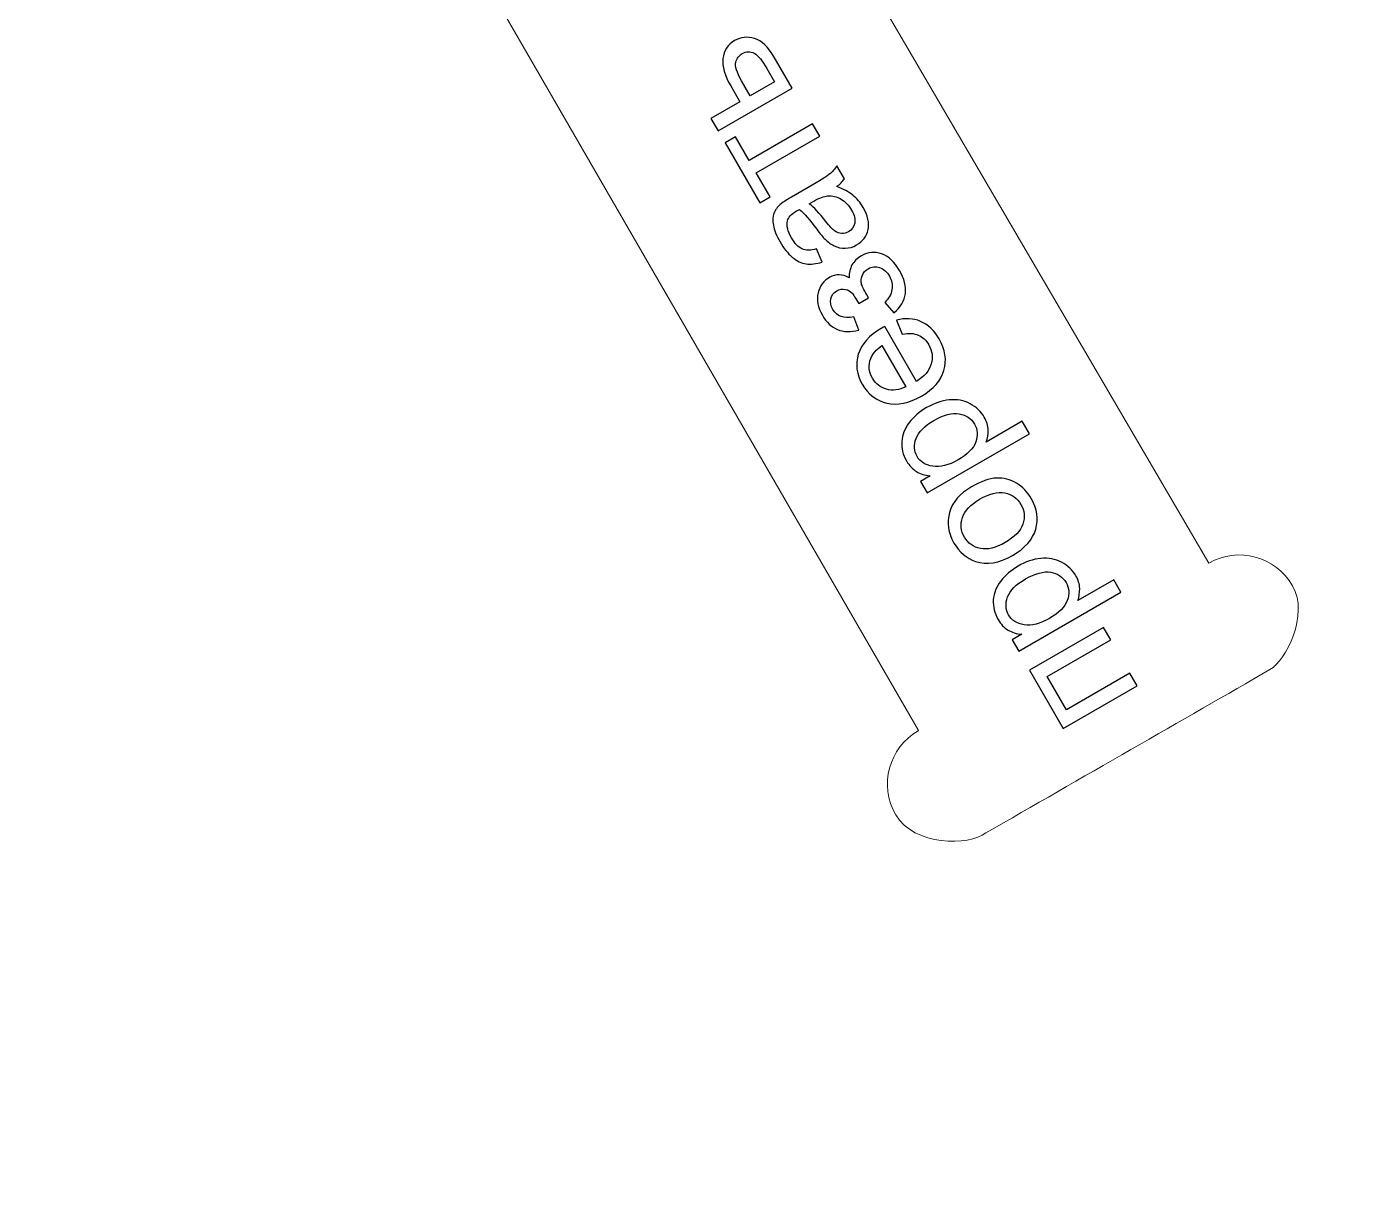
# Model space of a CAD drawing. Header units: millimetres. Extents: x -998 to 1016, y -1915 to 1914.
# Drawn here: x 855.7 to 920.6, y 1089.9 to 1146.5 of the extents above; entities that cross this region are included whole.
import ezdxf

# ---------------------------------------------------------------- set-up
doc = ezdxf.new("R2010")
doc.units = ezdxf.units.MM
doc.header["$MEASUREMENT"] = 0
doc.layers.add('layer 1', color=7, linetype='Continuous')

msp = doc.modelspace()

# ---------------------------------------------------------------- linework, layer by layer
at = {"layer": 'layer 1', "color": 153, "lineweight": 20}
for points, knots in [([(980.4581, 1117.3298), (944.5596, 1055.1518), (865.0528, 1033.848), (802.8748, 1069.7465), (802.8748, 1069.7465), (740.6968, 1105.645), (719.393, 1185.1518), (755.2915, 1247.3298), (755.2915, 1247.3298), (791.19, 1309.5078), (870.6968, 1330.8116), (932.8748, 1294.9131), (932.8748, 1294.9131), (995.0528, 1259.0146), (1016.3566, 1179.5078), (980.4581, 1117.3298)], [0, 0, 0, 0, 0.2, 0.2, 0.2, 0.2, 0.4, 0.4, 0.4, 0.4, 0.6, 0.6, 0.6, 0.6, 1, 1, 1, 1]), ([(899.1939, 1252.5914), (899.1939, 1252.5914), (863.256, 1190.3298), (863.256, 1190.3298), (863.256, 1190.3298), (863.256, 1190.3298), (791.3668, 1190.7117), (791.3668, 1190.7117), (791.3668, 1190.7117), (791.3596, 1192.3623), (790.0216, 1193.6984), (788.3668, 1193.6984), (788.3668, 1193.6984), (786.7122, 1193.6984), (785.3669, 1191.5891), (785.3669, 1190.6984), (785.3669, 1190.6984), (785.367, 1185.6665), (785.3669, 1179.4302), (785.3669, 1173.9614), (785.3669, 1173.9614), (785.3669, 1173.0707), (786.71, 1170.9614), (788.3669, 1170.9614), (788.3669, 1170.9614), (790.0238, 1170.9614), (791.3669, 1172.3045), (791.3669, 1173.9615), (791.3669, 1173.9615), (791.3669, 1173.9615), (791.3667, 1173.9745), (791.3667, 1173.9745), (791.3667, 1173.9745), (791.3667, 1173.9745), (863.2562, 1174.3298), (863.2562, 1174.3298), (863.2562, 1174.3298), (863.2562, 1174.3298), (899.2118, 1112.0782), (899.2118, 1112.0782), (899.2118, 1112.0782), (899.2118, 1112.0782), (899.2005, 1112.072), (899.2005, 1112.072), (899.2005, 1112.072), (897.7655, 1111.2435), (897.274, 1109.4089), (898.1025, 1107.9739), (898.1025, 1107.9739), (899.0007, 1106.4182), (901.676, 1106.4535), (902.5092, 1107.0802), (902.5092, 1107.0802), (907.0327, 1109.6918), (912.2284, 1112.6653), (916.3768, 1115.0606), (916.3768, 1115.0606), (917.1485, 1115.5061), (918.3024, 1117.7256), (917.475, 1119.1587), (917.475, 1119.1587), (916.6476, 1120.5918), (914.8212, 1121.0826), (913.3881, 1120.263), (913.3881, 1120.263), (913.3881, 1120.263), (877.1124, 1182.3298), (877.1124, 1182.3298), (877.1124, 1182.3298), (877.1124, 1182.3298), (913.057, 1244.5876), (913.057, 1244.5876), (913.057, 1244.5876), (914.4919, 1243.7591), (916.3266, 1244.2507), (917.155, 1245.6857), (917.155, 1245.6857), (917.9835, 1247.1206), (917.4919, 1248.9553), (916.0569, 1249.7837), (916.0569, 1249.7837), (916.0569, 1249.7837), (916.0502, 1249.7875), (916.0502, 1249.7875), (916.0502, 1249.7875), (916.0502, 1249.7875), (902.2005, 1257.7837), (902.2005, 1257.7837), (902.2005, 1257.7837), (902.2005, 1257.7837), (902.1939, 1257.7876), (902.1939, 1257.7876), (902.1939, 1257.7876), (900.7589, 1258.616), (898.9243, 1258.1244), (898.0958, 1256.6895), (898.0958, 1256.6895), (897.2674, 1255.2546), (897.759, 1253.4199), (899.1939, 1252.5914)], [0, 0, 0, 0, 0.0384615, 0.0384615, 0.0384615, 0.0384615, 0.0769231, 0.0769231, 0.0769231, 0.0769231, 0.1153846, 0.1153846, 0.1153846, 0.1153846, 0.1538462, 0.1538462, 0.1538462, 0.1538462, 0.1923077, 0.1923077, 0.1923077, 0.1923077, 0.2307692, 0.2307692, 0.2307692, 0.2307692, 0.2692308, 0.2692308, 0.2692308, 0.2692308, 0.3076923, 0.3076923, 0.3076923, 0.3076923, 0.3461538, 0.3461538, 0.3461538, 0.3461538, 0.3846154, 0.3846154, 0.3846154, 0.3846154, 0.4230769, 0.4230769, 0.4230769, 0.4230769, 0.4615385, 0.4615385, 0.4615385, 0.4615385, 0.5, 0.5, 0.5, 0.5, 0.5384615, 0.5384615, 0.5384615, 0.5384615, 0.5769231, 0.5769231, 0.5769231, 0.5769231, 0.6153846, 0.6153846, 0.6153846, 0.6153846, 0.6538462, 0.6538462, 0.6538462, 0.6538462, 0.6923077, 0.6923077, 0.6923077, 0.6923077, 0.7307692, 0.7307692, 0.7307692, 0.7307692, 0.7692308, 0.7692308, 0.7692308, 0.7692308, 0.8076923, 0.8076923, 0.8076923, 0.8076923, 0.8461538, 0.8461538, 0.8461538, 0.8461538, 0.8846154, 0.8846154, 0.8846154, 0.8846154, 0.9230769, 0.9230769, 0.9230769, 0.9230769, 1, 1, 1, 1])]:
    msp.add_open_spline(points, degree=3, knots=knots, dxfattribs=at)
at = {"layer": 'layer 1', "color": 250}
for points, knots in [([(889.4364, 1141.37), (889.4364, 1141.37), (889.0842, 1141.982), (889.0842, 1141.982), (889.0842, 1141.982), (889.0842, 1141.982), (890.4931, 1142.7964), (890.4931, 1142.7964), (890.4931, 1142.7964), (890.4931, 1142.7964), (890.0458, 1143.5705), (890.0458, 1143.5705), (890.0458, 1143.5705), (889.7552, 1144.0768), (889.628, 1144.5214), (889.6667, 1144.9085), (889.6667, 1144.9085), (889.7043, 1145.2942), (889.8958, 1145.5862), (890.24, 1145.7857), (890.24, 1145.7857), (890.5413, 1145.9598), (890.8655, 1145.9947), (891.211, 1145.8902), (891.211, 1145.8902), (891.5566, 1145.7857), (891.874, 1145.4831), (892.1619, 1144.9835), (892.1619, 1144.9835), (892.1619, 1144.9835), (893.0459, 1143.454), (893.0459, 1143.454), (893.0459, 1143.454), (893.0459, 1143.454), (889.4364, 1141.37), (889.4364, 1141.37)], [0, 0, 0, 0, 0.1, 0.1, 0.1, 0.1, 0.2, 0.2, 0.2, 0.2, 0.3, 0.3, 0.3, 0.3, 0.4, 0.4, 0.4, 0.4, 0.5, 0.5, 0.5, 0.5, 0.6, 0.6, 0.6, 0.6, 0.7, 0.7, 0.7, 0.7, 0.8, 0.8, 0.8, 0.8, 1, 1, 1, 1]), ([(892.1887, 1143.7755), (892.1887, 1143.7755), (891.819, 1144.417), (891.819, 1144.417), (891.819, 1144.417), (891.5954, 1144.8054), (891.3878, 1145.0531), (891.1976, 1145.1643), (891.1976, 1145.1643), (891.0061, 1145.2741), (890.8106, 1145.2714), (890.6084, 1145.1549), (890.6084, 1145.1549), (890.4529, 1145.0652), (890.3485, 1144.9232), (890.2962, 1144.7304), (890.2962, 1144.7304), (890.2454, 1144.5375), (890.3405, 1144.2307), (890.5816, 1143.8129), (890.5816, 1143.8129), (890.5816, 1143.8129), (890.9994, 1143.0884), (890.9994, 1143.0884), (890.9994, 1143.0884), (890.9994, 1143.0884), (892.1887, 1143.7755), (892.1887, 1143.7755)], [0, 0, 0, 0, 0.125, 0.125, 0.125, 0.125, 0.25, 0.25, 0.25, 0.25, 0.375, 0.375, 0.375, 0.375, 0.5, 0.5, 0.5, 0.5, 0.625, 0.625, 0.625, 0.625, 0.75, 0.75, 0.75, 0.75, 1, 1, 1, 1]), ([(891.4615, 1137.8639), (891.4615, 1137.8639), (889.7686, 1140.7957), (889.7686, 1140.7957), (889.7686, 1140.7957), (889.7686, 1140.7957), (890.2748, 1141.0876), (890.2748, 1141.0876), (890.2748, 1141.0876), (890.2748, 1141.0876), (890.9458, 1139.9265), (890.9458, 1139.9265), (890.9458, 1139.9265), (890.9458, 1139.9265), (894.0476, 1141.7172), (894.0476, 1141.7172), (894.0476, 1141.7172), (894.0476, 1141.7172), (894.3986, 1141.1091), (894.3986, 1141.1091), (894.3986, 1141.1091), (894.3986, 1141.1091), (891.2967, 1139.3185), (891.2967, 1139.3185), (891.2967, 1139.3185), (891.2967, 1139.3185), (891.9677, 1138.1559), (891.9677, 1138.1559), (891.9677, 1138.1559), (891.9677, 1138.1559), (891.4615, 1137.8639), (891.4615, 1137.8639)], [0, 0, 0, 0, 0.1111111, 0.1111111, 0.1111111, 0.1111111, 0.2222222, 0.2222222, 0.2222222, 0.2222222, 0.3333333, 0.3333333, 0.3333333, 0.3333333, 0.4444444, 0.4444444, 0.4444444, 0.4444444, 0.5555556, 0.5555556, 0.5555556, 0.5555556, 0.6666667, 0.6666667, 0.6666667, 0.6666667, 0.7777778, 0.7777778, 0.7777778, 0.7777778, 1, 1, 1, 1]), ([(895.2216, 1138.6573), (895.5444, 1138.5422), (895.8069, 1138.4029), (896.0064, 1138.2381), (896.0064, 1138.2381), (896.2073, 1138.0747), (896.3761, 1137.8725), (896.5154, 1137.6327), (896.5154, 1137.6327), (896.7444, 1137.2363), (896.8234, 1136.876), (896.7524, 1136.5506), (896.7524, 1136.5506), (896.6814, 1136.2265), (896.4952, 1135.9774), (896.1939, 1135.8033), (896.1939, 1135.8033), (896.0171, 1135.7001), (895.8323, 1135.6479), (895.6408, 1135.6439), (895.6408, 1135.6439), (895.4479, 1135.6399), (895.2698, 1135.6774), (895.1064, 1135.7563), (895.1064, 1135.7563), (894.943, 1135.8354), (894.7916, 1135.9439), (894.651, 1136.0805), (894.651, 1136.0805), (894.5505, 1136.1823), (894.4153, 1136.347), (894.2466, 1136.572), (894.2466, 1136.572), (893.9023, 1137.0314), (893.6225, 1137.3542), (893.4055, 1137.5404), (893.4055, 1137.5404), (893.3211, 1137.4948), (893.2662, 1137.4653), (893.2434, 1137.4519), (893.2434, 1137.4519), (892.9943, 1137.3087), (892.8524, 1137.1492), (892.8175, 1136.9752), (892.8175, 1136.9752), (892.7693, 1136.7381), (892.8335, 1136.4662), (893.0118, 1136.1582), (893.0118, 1136.1582), (893.1778, 1135.8702), (893.3506, 1135.6867), (893.5313, 1135.6091), (893.5313, 1135.6091), (893.7109, 1135.5301), (893.9479, 1135.5313), (894.2426, 1135.6131), (894.2426, 1135.6131), (894.2426, 1135.6131), (894.5064, 1134.9688), (894.5064, 1134.9688), (894.5064, 1134.9688), (894.2184, 1134.8751), (893.9599, 1134.8443), (893.7309, 1134.8791), (893.7309, 1134.8791), (893.5019, 1134.9126), (893.2756, 1135.0224), (893.0546, 1135.2086), (893.0546, 1135.2086), (892.8336, 1135.3961), (892.634, 1135.6439), (892.4546, 1135.9546), (892.4546, 1135.9546), (892.2764, 1136.2626), (892.1693, 1136.5332), (892.1305, 1136.7676), (892.1305, 1136.7676), (892.0916, 1137.0019), (892.1009, 1137.1961), (892.1586, 1137.3515), (892.1586, 1137.3515), (892.2162, 1137.5056), (892.3179, 1137.6489), (892.4653, 1137.7814), (892.4653, 1137.7814), (892.5577, 1137.8618), (892.7398, 1137.981), (893.0117, 1138.1376), (893.0117, 1138.1376), (893.0117, 1138.1376), (893.826, 1138.6092), (893.826, 1138.6092), (893.826, 1138.6092), (894.3953, 1138.9372), (894.7474, 1139.1569), (894.8827, 1139.2708), (894.8827, 1139.2708), (895.018, 1139.3833), (895.1332, 1139.5185), (895.2269, 1139.6752), (895.2269, 1139.6752), (895.2269, 1139.6752), (895.5953, 1139.0363), (895.5953, 1139.0363), (895.5953, 1139.0363), (895.5056, 1138.8998), (895.3809, 1138.7739), (895.2216, 1138.6573)], [0, 0, 0, 0, 0.0357143, 0.0357143, 0.0357143, 0.0357143, 0.0714286, 0.0714286, 0.0714286, 0.0714286, 0.1071429, 0.1071429, 0.1071429, 0.1071429, 0.1428571, 0.1428571, 0.1428571, 0.1428571, 0.1785714, 0.1785714, 0.1785714, 0.1785714, 0.2142857, 0.2142857, 0.2142857, 0.2142857, 0.25, 0.25, 0.25, 0.25, 0.2857143, 0.2857143, 0.2857143, 0.2857143, 0.3214286, 0.3214286, 0.3214286, 0.3214286, 0.3571429, 0.3571429, 0.3571429, 0.3571429, 0.3928571, 0.3928571, 0.3928571, 0.3928571, 0.4285714, 0.4285714, 0.4285714, 0.4285714, 0.4642857, 0.4642857, 0.4642857, 0.4642857, 0.5, 0.5, 0.5, 0.5, 0.5357143, 0.5357143, 0.5357143, 0.5357143, 0.5714286, 0.5714286, 0.5714286, 0.5714286, 0.6071429, 0.6071429, 0.6071429, 0.6071429, 0.6428571, 0.6428571, 0.6428571, 0.6428571, 0.6785714, 0.6785714, 0.6785714, 0.6785714, 0.7142857, 0.7142857, 0.7142857, 0.7142857, 0.75, 0.75, 0.75, 0.75, 0.7857143, 0.7857143, 0.7857143, 0.7857143, 0.8214286, 0.8214286, 0.8214286, 0.8214286, 0.8571429, 0.8571429, 0.8571429, 0.8571429, 0.8928571, 0.8928571, 0.8928571, 0.8928571, 0.9285714, 0.9285714, 0.9285714, 0.9285714, 1, 1, 1, 1]), ([(893.8849, 1137.8176), (894.1032, 1137.6475), (894.3724, 1137.3596), (894.6925, 1136.9524), (894.6925, 1136.9524), (894.8734, 1136.7207), (895.018, 1136.5666), (895.1225, 1136.489), (895.1225, 1136.489), (895.2282, 1136.4113), (895.3407, 1136.3684), (895.4614, 1136.3631), (895.4614, 1136.3631), (895.5805, 1136.3564), (895.6944, 1136.3845), (895.8002, 1136.4448), (895.8002, 1136.4448), (895.9635, 1136.5399), (896.064, 1136.6792), (896.1015, 1136.8653), (896.1015, 1136.8653), (896.1391, 1137.0515), (896.0895, 1137.2644), (895.9515, 1137.5015), (895.9515, 1137.5015), (895.8162, 1137.7373), (895.6435, 1137.918), (895.4345, 1138.0412), (895.4345, 1138.0412), (895.2243, 1138.1658), (895.0059, 1138.2194), (894.7769, 1138.202), (894.7769, 1138.202), (894.6015, 1138.1873), (894.3792, 1138.1029), (894.1086, 1137.9475), (894.1086, 1137.9475), (894.1086, 1137.9475), (893.8849, 1137.8176), (893.8849, 1137.8176)], [0, 0, 0, 0, 0.0909091, 0.0909091, 0.0909091, 0.0909091, 0.1818182, 0.1818182, 0.1818182, 0.1818182, 0.2727273, 0.2727273, 0.2727273, 0.2727273, 0.3636364, 0.3636364, 0.3636364, 0.3636364, 0.4545455, 0.4545455, 0.4545455, 0.4545455, 0.5454545, 0.5454545, 0.5454545, 0.5454545, 0.6363636, 0.6363636, 0.6363636, 0.6363636, 0.7272727, 0.7272727, 0.7272727, 0.7272727, 0.8181818, 0.8181818, 0.8181818, 0.8181818, 1, 1, 1, 1]), ([(896.7759, 1133.2257), (896.7759, 1133.2257), (896.2964, 1132.9486), (896.2964, 1132.9486), (896.2964, 1132.9486), (896.1451, 1133.2057), (896.0339, 1133.3758), (895.9616, 1133.4589), (895.9616, 1133.4589), (895.8893, 1133.5432), (895.7835, 1133.6008), (895.6442, 1133.6316), (895.6442, 1133.6316), (895.5049, 1133.6637), (895.3682, 1133.6396), (895.2316, 1133.562), (895.2316, 1133.562), (895.0669, 1133.4655), (894.9665, 1133.3343), (894.9316, 1133.1682), (894.9316, 1133.1682), (894.8955, 1133.0008), (894.929, 1132.8307), (895.0295, 1132.6566), (895.0295, 1132.6566), (895.229, 1132.3124), (895.5705, 1132.1878), (896.0554, 1132.2843), (896.0554, 1132.2843), (896.0554, 1132.2843), (896.2965, 1131.6481), (896.2965, 1131.6481), (896.2965, 1131.6481), (895.5142, 1131.4378), (894.9236, 1131.6789), (894.5232, 1132.3727), (894.5232, 1132.3727), (894.3008, 1132.7584), (894.2312, 1133.12), (894.3155, 1133.4602), (894.3155, 1133.4602), (894.3999, 1133.8004), (894.5888, 1134.0548), (894.8807, 1134.2236), (894.8807, 1134.2236), (895.1754, 1134.3937), (895.4928, 1134.387), (895.8316, 1134.2022), (895.8316, 1134.2022), (895.8249, 1134.4392), (895.8705, 1134.6469), (895.9683, 1134.8249), (895.9683, 1134.8249), (896.066, 1135.003), (896.2187, 1135.1504), (896.425, 1135.2696), (896.425, 1135.2696), (896.7491, 1135.4571), (897.0799, 1135.4906), (897.4174, 1135.3714), (897.4174, 1135.3714), (897.7549, 1135.2522), (898.0456, 1134.9803), (898.2906, 1134.5571), (898.2906, 1134.5571), (898.7647, 1133.7347), (898.675, 1133.0463), (898.0188, 1132.4932), (898.0188, 1132.4932), (898.0188, 1132.4932), (897.5647, 1132.9968), (897.5647, 1132.9968), (897.5647, 1132.9968), (897.7656, 1133.1816), (897.8835, 1133.3918), (897.9183, 1133.625), (897.9183, 1133.625), (897.9531, 1133.8566), (897.9103, 1134.0763), (897.7925, 1134.2825), (897.7925, 1134.2825), (897.6733, 1134.4888), (897.5152, 1134.6267), (897.3196, 1134.6963), (897.3196, 1134.6963), (897.1241, 1134.766), (896.9353, 1134.7486), (896.7545, 1134.6442), (896.7545, 1134.6442), (896.6138, 1134.5638), (896.516, 1134.45), (896.4612, 1134.3026), (896.4612, 1134.3026), (896.4076, 1134.1566), (896.3955, 1134.0281), (896.425, 1133.9155), (896.425, 1133.9155), (896.4558, 1133.8031), (896.5442, 1133.6182), (896.6928, 1133.3624), (896.6928, 1133.3624), (896.7036, 1133.3423), (896.7317, 1133.2968), (896.7759, 1133.2257)], [0, 0, 0, 0, 0.037037, 0.037037, 0.037037, 0.037037, 0.0740741, 0.0740741, 0.0740741, 0.0740741, 0.1111111, 0.1111111, 0.1111111, 0.1111111, 0.1481481, 0.1481481, 0.1481481, 0.1481481, 0.1851852, 0.1851852, 0.1851852, 0.1851852, 0.2222222, 0.2222222, 0.2222222, 0.2222222, 0.2592593, 0.2592593, 0.2592593, 0.2592593, 0.2962963, 0.2962963, 0.2962963, 0.2962963, 0.3333333, 0.3333333, 0.3333333, 0.3333333, 0.3703704, 0.3703704, 0.3703704, 0.3703704, 0.4074074, 0.4074074, 0.4074074, 0.4074074, 0.4444444, 0.4444444, 0.4444444, 0.4444444, 0.4814815, 0.4814815, 0.4814815, 0.4814815, 0.5185185, 0.5185185, 0.5185185, 0.5185185, 0.5555556, 0.5555556, 0.5555556, 0.5555556, 0.5925926, 0.5925926, 0.5925926, 0.5925926, 0.6296296, 0.6296296, 0.6296296, 0.6296296, 0.6666667, 0.6666667, 0.6666667, 0.6666667, 0.7037037, 0.7037037, 0.7037037, 0.7037037, 0.7407407, 0.7407407, 0.7407407, 0.7407407, 0.7777778, 0.7777778, 0.7777778, 0.7777778, 0.8148148, 0.8148148, 0.8148148, 0.8148148, 0.8518519, 0.8518519, 0.8518519, 0.8518519, 0.8888889, 0.8888889, 0.8888889, 0.8888889, 0.9259259, 0.9259259, 0.9259259, 0.9259259, 1, 1, 1, 1]), ([(898.4266, 1131.4504), (898.4266, 1131.4504), (898.1387, 1132.1281), (898.1387, 1132.1281), (898.1387, 1132.1281), (898.5659, 1132.2406), (898.9597, 1132.2219), (899.3185, 1132.0705), (899.3185, 1132.0705), (899.6788, 1131.9178), (899.9789, 1131.6325), (900.2213, 1131.2133), (900.2213, 1131.2133), (900.5253, 1130.6857), (900.6043, 1130.174), (900.4583, 1129.6771), (900.4583, 1129.6771), (900.3123, 1129.1803), (899.9453, 1128.7624), (899.3587, 1128.4235), (899.3587, 1128.4235), (898.7507, 1128.0727), (898.1895, 1127.9574), (897.6739, 1128.0753), (897.6739, 1128.0753), (897.1582, 1128.1945), (896.7565, 1128.5039), (896.4685, 1129.0021), (896.4685, 1129.0021), (896.1899, 1129.4843), (896.1269, 1129.9731), (896.2783, 1130.4687), (896.2783, 1130.4687), (896.431, 1130.9642), (896.8047, 1131.3848), (897.4006, 1131.7276), (897.4006, 1131.7276), (897.4368, 1131.7491), (897.4917, 1131.7799), (897.5654, 1131.8187), (897.5654, 1131.8187), (897.5654, 1131.8187), (899.119, 1129.128), (899.119, 1129.128), (899.119, 1129.128), (899.5021, 1129.3798), (899.7418, 1129.6664), (899.8356, 1129.9892), (899.8356, 1129.9892), (899.9293, 1130.3133), (899.8904, 1130.6253), (899.7163, 1130.9267), (899.7163, 1130.9267), (899.5864, 1131.1504), (899.4177, 1131.3084), (899.2075, 1131.3995), (899.2075, 1131.3995), (898.9985, 1131.4892), (898.7387, 1131.5066), (898.4266, 1131.4504)], [0, 0, 0, 0, 0.0625, 0.0625, 0.0625, 0.0625, 0.125, 0.125, 0.125, 0.125, 0.1875, 0.1875, 0.1875, 0.1875, 0.25, 0.25, 0.25, 0.25, 0.3125, 0.3125, 0.3125, 0.3125, 0.375, 0.375, 0.375, 0.375, 0.4375, 0.4375, 0.4375, 0.4375, 0.5, 0.5, 0.5, 0.5, 0.5625, 0.5625, 0.5625, 0.5625, 0.625, 0.625, 0.625, 0.625, 0.6875, 0.6875, 0.6875, 0.6875, 0.75, 0.75, 0.75, 0.75, 0.8125, 0.8125, 0.8125, 0.8125, 0.875, 0.875, 0.875, 0.875, 1, 1, 1, 1]), ([(898.5966, 1128.8709), (898.5966, 1128.8709), (897.4328, 1130.8865), (897.4328, 1130.8865), (897.4328, 1130.8865), (897.1448, 1130.6842), (896.9627, 1130.4754), (896.8837, 1130.2611), (896.8837, 1130.2611), (896.7604, 1129.9302), (896.7886, 1129.6089), (896.9681, 1129.2994), (896.9681, 1129.2994), (897.1301, 1129.0182), (897.3605, 1128.8361), (897.6592, 1128.753), (897.6592, 1128.753), (897.9578, 1128.67), (898.2699, 1128.7102), (898.5966, 1128.8709)], [0, 0, 0, 0, 0.1666667, 0.1666667, 0.1666667, 0.1666667, 0.3333333, 0.3333333, 0.3333333, 0.3333333, 0.5, 0.5, 0.5, 0.5, 0.6666667, 0.6666667, 0.6666667, 0.6666667, 1, 1, 1, 1]), ([(904.6323, 1126.5794), (904.6323, 1126.5794), (899.6407, 1123.6972), (899.6407, 1123.6972), (899.6407, 1123.6972), (899.6407, 1123.6972), (899.3192, 1124.2543), (899.3192, 1124.2543), (899.3192, 1124.2543), (899.3192, 1124.2543), (899.788, 1124.5249), (899.788, 1124.5249), (899.788, 1124.5249), (899.5282, 1124.5503), (899.3045, 1124.6186), (899.1183, 1124.7311), (899.1183, 1124.7311), (898.9308, 1124.8436), (898.7688, 1125.0177), (898.6322, 1125.2535), (898.6322, 1125.2535), (898.4554, 1125.5615), (898.3776, 1125.879), (898.4005, 1126.207), (898.4005, 1126.207), (898.4219, 1126.5338), (898.5438, 1126.8406), (898.7634, 1127.1272), (898.7634, 1127.1272), (898.983, 1127.4138), (899.2643, 1127.6576), (899.6086, 1127.8558), (899.6086, 1127.8558), (899.9782, 1128.0687), (900.3492, 1128.1946), (900.7201, 1128.2334), (900.7201, 1128.2334), (901.0925, 1128.2709), (901.43, 1128.2093), (901.7341, 1128.0473), (901.7341, 1128.0473), (902.0367, 1127.8865), (902.2698, 1127.6656), (902.4305, 1127.387), (902.4305, 1127.387), (902.5483, 1127.1834), (902.6099, 1126.9758), (902.618, 1126.7642), (902.618, 1126.7642), (902.6247, 1126.5526), (902.5939, 1126.357), (902.5216, 1126.1763), (902.5216, 1126.1763), (902.5216, 1126.1763), (904.2787, 1127.1902), (904.2787, 1127.1902), (904.2787, 1127.1902), (904.2787, 1127.1902), (904.6323, 1126.5794), (904.6323, 1126.5794)], [0, 0, 0, 0, 0.0625, 0.0625, 0.0625, 0.0625, 0.125, 0.125, 0.125, 0.125, 0.1875, 0.1875, 0.1875, 0.1875, 0.25, 0.25, 0.25, 0.25, 0.3125, 0.3125, 0.3125, 0.3125, 0.375, 0.375, 0.375, 0.375, 0.4375, 0.4375, 0.4375, 0.4375, 0.5, 0.5, 0.5, 0.5, 0.5625, 0.5625, 0.5625, 0.5625, 0.625, 0.625, 0.625, 0.625, 0.6875, 0.6875, 0.6875, 0.6875, 0.75, 0.75, 0.75, 0.75, 0.8125, 0.8125, 0.8125, 0.8125, 0.875, 0.875, 0.875, 0.875, 1, 1, 1, 1]), ([(901.1448, 1125.3043), (901.6095, 1125.5723), (901.8987, 1125.8642), (902.0126, 1126.1803), (902.0126, 1126.1803), (902.1251, 1126.4977), (902.105, 1126.7884), (901.951, 1127.0561), (901.951, 1127.0561), (901.7944, 1127.3281), (901.5438, 1127.4941), (901.2023, 1127.5557), (901.2023, 1127.5557), (900.8608, 1127.616), (900.4483, 1127.5076), (899.9662, 1127.229), (899.9662, 1127.229), (899.5067, 1126.9637), (899.2161, 1126.6704), (899.0969, 1126.349), (899.0969, 1126.349), (898.9777, 1126.0276), (898.9938, 1125.7356), (899.1451, 1125.4731), (899.1451, 1125.4731), (899.2952, 1125.212), (899.5509, 1125.0512), (899.9099, 1124.9923), (899.9099, 1124.9923), (900.2688, 1124.9321), (900.6813, 1125.0365), (901.1448, 1125.3043)], [0, 0, 0, 0, 0.1111111, 0.1111111, 0.1111111, 0.1111111, 0.2222222, 0.2222222, 0.2222222, 0.2222222, 0.3333333, 0.3333333, 0.3333333, 0.3333333, 0.4444444, 0.4444444, 0.4444444, 0.4444444, 0.5555556, 0.5555556, 0.5555556, 0.5555556, 0.6666667, 0.6666667, 0.6666667, 0.6666667, 0.7777778, 0.7777778, 0.7777778, 0.7777778, 1, 1, 1, 1]), ([(903.8106, 1120.641), (903.1423, 1120.2553), (902.541, 1120.1548), (902.0039, 1120.3409), (902.0039, 1120.3409), (901.5579, 1120.4964), (901.2057, 1120.7977), (900.9485, 1121.2437), (900.9485, 1121.2437), (900.6619, 1121.7405), (900.5896, 1122.2387), (900.7329, 1122.7424), (900.7329, 1122.7424), (900.8762, 1123.2446), (901.2351, 1123.6611), (901.8084, 1123.9919), (901.8084, 1123.9919), (902.2717, 1124.2598), (902.6776, 1124.4017), (903.0244, 1124.4165), (903.0244, 1124.4165), (903.3713, 1124.4299), (903.6941, 1124.3468), (903.9954, 1124.1661), (903.9954, 1124.1661), (904.2968, 1123.9838), (904.5379, 1123.7361), (904.72, 1123.4214), (904.72, 1123.4214), (905.012, 1122.9165), (905.0856, 1122.4142), (904.941, 1121.916), (904.941, 1121.916), (904.7977, 1121.4178), (904.42, 1120.9919), (903.8106, 1120.641)], [0, 0, 0, 0, 0.1, 0.1, 0.1, 0.1, 0.2, 0.2, 0.2, 0.2, 0.3, 0.3, 0.3, 0.3, 0.4, 0.4, 0.4, 0.4, 0.5, 0.5, 0.5, 0.5, 0.6, 0.6, 0.6, 0.6, 0.7, 0.7, 0.7, 0.7, 0.8, 0.8, 0.8, 0.8, 1, 1, 1, 1]), ([(903.4477, 1121.269), (903.9098, 1121.5356), (904.1977, 1121.837), (904.3116, 1122.1705), (904.3116, 1122.1705), (904.4254, 1122.5053), (904.3933, 1122.8254), (904.2164, 1123.1307), (904.2164, 1123.1307), (904.041, 1123.4348), (903.7798, 1123.6209), (903.433, 1123.6893), (903.433, 1123.6893), (903.0847, 1123.7576), (902.6749, 1123.6545), (902.2007, 1123.3812), (902.2007, 1123.3812), (901.7548, 1123.124), (901.4749, 1122.8268), (901.3623, 1122.4919), (901.3623, 1122.4919), (901.2499, 1122.1557), (901.2807, 1121.8369), (901.4548, 1121.5356), (901.4548, 1121.5356), (901.6303, 1121.2303), (901.8914, 1121.0428), (902.2369, 1120.9731), (902.2369, 1120.9731), (902.5824, 1120.9035), (902.9856, 1121.0025), (903.4477, 1121.269)], [0, 0, 0, 0, 0.1111111, 0.1111111, 0.1111111, 0.1111111, 0.2222222, 0.2222222, 0.2222222, 0.2222222, 0.3333333, 0.3333333, 0.3333333, 0.3333333, 0.4444444, 0.4444444, 0.4444444, 0.4444444, 0.5555556, 0.5555556, 0.5555556, 0.5555556, 0.6666667, 0.6666667, 0.6666667, 0.6666667, 0.7777778, 0.7777778, 0.7777778, 0.7777778, 1, 1, 1, 1]), ([(909.1016, 1118.8384), (909.1016, 1118.8384), (904.11, 1115.9561), (904.11, 1115.9561), (904.11, 1115.9561), (904.11, 1115.9561), (903.7885, 1116.5132), (903.7885, 1116.5132), (903.7885, 1116.5132), (903.7885, 1116.5132), (904.2573, 1116.7839), (904.2573, 1116.7839), (904.2573, 1116.7839), (903.9975, 1116.8093), (903.7738, 1116.8776), (903.5876, 1116.99), (903.5876, 1116.99), (903.4001, 1117.1026), (903.2381, 1117.2767), (903.1015, 1117.5125), (903.1015, 1117.5125), (902.9247, 1117.8204), (902.8469, 1118.1379), (902.8698, 1118.466), (902.8698, 1118.466), (902.8912, 1118.7928), (903.0131, 1119.0995), (903.2327, 1119.3861), (903.2327, 1119.3861), (903.4523, 1119.6727), (903.7336, 1119.9165), (904.0779, 1120.1147), (904.0779, 1120.1147), (904.4475, 1120.3277), (904.8185, 1120.4535), (905.1894, 1120.4924), (905.1894, 1120.4924), (905.5618, 1120.5299), (905.8993, 1120.4683), (906.2034, 1120.3062), (906.2034, 1120.3062), (906.506, 1120.1455), (906.7391, 1119.9245), (906.8998, 1119.646), (906.8998, 1119.646), (907.0176, 1119.4424), (907.0792, 1119.2348), (907.0873, 1119.0232), (907.0873, 1119.0232), (907.094, 1118.8116), (907.0632, 1118.616), (906.9909, 1118.4352), (906.9909, 1118.4352), (906.9909, 1118.4352), (908.748, 1119.4491), (908.748, 1119.4491), (908.748, 1119.4491), (908.748, 1119.4491), (909.1016, 1118.8384), (909.1016, 1118.8384)], [0, 0, 0, 0, 0.0625, 0.0625, 0.0625, 0.0625, 0.125, 0.125, 0.125, 0.125, 0.1875, 0.1875, 0.1875, 0.1875, 0.25, 0.25, 0.25, 0.25, 0.3125, 0.3125, 0.3125, 0.3125, 0.375, 0.375, 0.375, 0.375, 0.4375, 0.4375, 0.4375, 0.4375, 0.5, 0.5, 0.5, 0.5, 0.5625, 0.5625, 0.5625, 0.5625, 0.625, 0.625, 0.625, 0.625, 0.6875, 0.6875, 0.6875, 0.6875, 0.75, 0.75, 0.75, 0.75, 0.8125, 0.8125, 0.8125, 0.8125, 0.875, 0.875, 0.875, 0.875, 1, 1, 1, 1]), ([(905.6141, 1117.5633), (906.0788, 1117.8312), (906.368, 1118.1232), (906.4819, 1118.4392), (906.4819, 1118.4392), (906.5944, 1118.7566), (906.5743, 1119.0473), (906.4203, 1119.3151), (906.4203, 1119.3151), (906.2637, 1119.587), (906.0131, 1119.7531), (905.6716, 1119.8147), (905.6716, 1119.8147), (905.3301, 1119.875), (904.9176, 1119.7665), (904.4355, 1119.4879), (904.4355, 1119.4879), (903.976, 1119.2227), (903.6854, 1118.9294), (903.5662, 1118.608), (903.5662, 1118.608), (903.447, 1118.2866), (903.4631, 1117.9946), (903.6144, 1117.7321), (903.6144, 1117.7321), (903.7645, 1117.4709), (904.0202, 1117.3101), (904.3792, 1117.2512), (904.3792, 1117.2512), (904.7381, 1117.191), (905.1506, 1117.2955), (905.6141, 1117.5633)], [0, 0, 0, 0, 0.1111111, 0.1111111, 0.1111111, 0.1111111, 0.2222222, 0.2222222, 0.2222222, 0.2222222, 0.3333333, 0.3333333, 0.3333333, 0.3333333, 0.4444444, 0.4444444, 0.4444444, 0.4444444, 0.5555556, 0.5555556, 0.5555556, 0.5555556, 0.6666667, 0.6666667, 0.6666667, 0.6666667, 0.7777778, 0.7777778, 0.7777778, 0.7777778, 1, 1, 1, 1]), ([(906.2829, 1112.1904), (906.2829, 1112.1904), (904.6397, 1115.0378), (904.6397, 1115.0378), (904.6397, 1115.0378), (904.6397, 1115.0378), (908.2478, 1117.1218), (908.2478, 1117.1218), (908.2478, 1117.1218), (908.2478, 1117.1218), (908.6013, 1116.511), (908.6013, 1116.511), (908.6013, 1116.511), (908.6013, 1116.511), (905.4982, 1114.7191), (905.4982, 1114.7191), (905.4982, 1114.7191), (905.4982, 1114.7191), (906.437, 1113.0945), (906.437, 1113.0945), (906.437, 1113.0945), (906.437, 1113.0945), (909.5388, 1114.8864), (909.5388, 1114.8864), (909.5388, 1114.8864), (909.5388, 1114.8864), (909.8924, 1114.2743), (909.8924, 1114.2743), (909.8924, 1114.2743), (909.8924, 1114.2743), (906.2829, 1112.1904), (906.2829, 1112.1904)], [0, 0, 0, 0, 0.1111111, 0.1111111, 0.1111111, 0.1111111, 0.2222222, 0.2222222, 0.2222222, 0.2222222, 0.3333333, 0.3333333, 0.3333333, 0.3333333, 0.4444444, 0.4444444, 0.4444444, 0.4444444, 0.5555556, 0.5555556, 0.5555556, 0.5555556, 0.6666667, 0.6666667, 0.6666667, 0.6666667, 0.7777778, 0.7777778, 0.7777778, 0.7777778, 1, 1, 1, 1])]:
    msp.add_open_spline(points, degree=3, knots=knots, dxfattribs=at)

doc.saveas('drawing.dxf')
